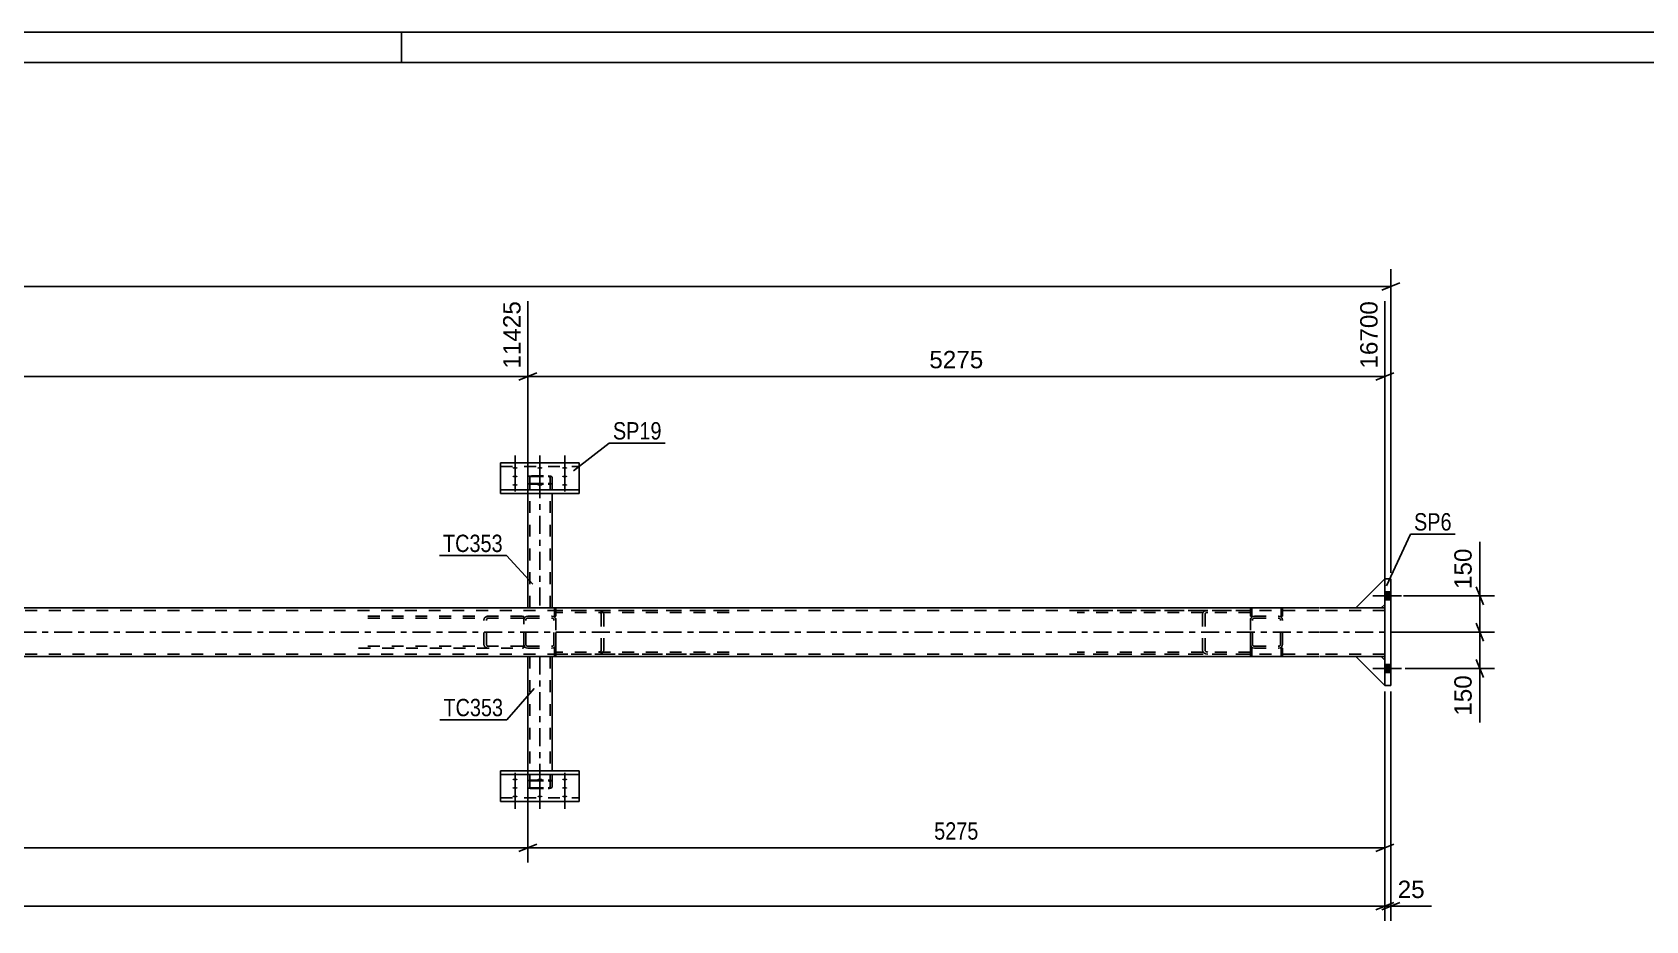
# Model space of a CAD drawing. Header units: millimetres. Extents: x 0 to 1189, y 0 to 841.
# Drawn here: x 498 to 764.5, y 694.3 to 841 of the extents above; entities that cross this region are included whole.
import ezdxf

# ---------------------------------------------------------------- set-up
doc = ezdxf.new("R2010")
doc.units = ezdxf.units.MM
doc.linetypes.add('DXK_LINE_DOT2', pattern=[3.9198, 1.9599, -1.9599])
doc.linetypes.add('DXK_LINE_DOT3', pattern=[5.9187, 2.979, -0.9799, 0.9799, -0.9799])
doc.styles.add('Arial', font='ARIAL.TTF', dxfattribs={"height": 0.2})
doc.styles.add('Arial Narrow', font='ARIALN.TTF', dxfattribs={"height": 0.2})

# ---------------------------------------------------------------- blocks, each defined once
blk = doc.blocks.new('Unknown-761548908-1132')
at = {"color": 5, "linetype": 'Continuous'}
for p, q in [((1189, 841), (0, 841)), ((559, 836), (559, 841)), ((1184, 836), (5, 836))]:
    blk.add_line(p, q, dxfattribs=at)
blk = doc.blocks.new('Part-761548908-2742 - 2707')
at = {"color": 7, "linetype": 'DXK_LINE_DOT2'}
for p, q in [((670.61, 745.54), (699.22, 745.54)), ((699.22, 745.22), (670.61, 745.22)), ((691.34, 745.15), (691.27, 744.9)), ((691.27, 738.98), (691.27, 744.9)), ((691.71, 744.9), (691.74, 745.02)), ((691.71, 738.98), (691.71, 744.9)), ((692.15, 745.54), (691.81, 745.49)), ((691.98, 745.2), (692.15, 745.22)), ((699.22, 738.34), (699.22, 745.54)), ((699.22, 738.66), (670.61, 738.66)), ((699.22, 738.34), (670.61, 738.34)), ((691.27, 738.98), (691.34, 738.74)), ((691.74, 738.86), (691.71, 738.98)), ((691.81, 738.39), (692.15, 738.34)), ((692.15, 738.66), (691.98, 738.69))]:
    blk.add_line(p, q, dxfattribs=at)
for centre, radius, start, end in [((692.02, 744.72), 0.802, 104.5547, 147.5896), ((692.08, 744.81), 0.401, 104.5547, 147.5896), ((692.02, 739.17), 0.802, 212.4104, 255.4453), ((692.08, 739.07), 0.401, 212.4104, 255.4453)]:
    blk.add_arc(centre, radius, start, end, dxfattribs=at)
blk = doc.blocks.new('Part-761548908-2731 - 2707')
at = {"color": 7, "linetype": 'DXK_LINE_DOT2'}
for p, q in [((704.5, 739.3), (704.26, 739.3)), ((704.26, 739.3), (704.26, 738.1)), ((704.26, 739.3), (704.26, 738.1)), ((704.5, 738.1), (704.26, 738.1)), ((704.5, 738.1), (704.5, 739.3)), ((704.5, 738.1), (704.5, 739.3))]:
    blk.add_line(p, q, dxfattribs=at)
blk = doc.blocks.new('Part-761548908-2728 - 2707')
at = {"color": 7, "linetype": 'DXK_LINE_DOT2'}
for p, q in [((584.5, 739.3), (584.26, 739.3)), ((584.26, 739.3), (584.26, 738.1)), ((584.26, 739.3), (584.26, 738.1)), ((584.5, 738.1), (584.26, 738.1)), ((584.5, 738.1), (584.5, 739.3)), ((584.5, 738.1), (584.5, 739.3))]:
    blk.add_line(p, q, dxfattribs=at)
blk = doc.blocks.new('Part-761548908-2729 - 2707')
at = {"color": 7, "linetype": 'DXK_LINE_DOT2'}
for p, q in [((584.5, 745.78), (584.26, 745.78)), ((584.26, 745.78), (584.26, 744.58)), ((584.26, 745.78), (584.26, 744.58)), ((584.26, 744.58), (584.5, 744.58)), ((584.5, 745.78), (584.5, 744.58)), ((584.5, 744.58), (584.5, 745.78))]:
    blk.add_line(p, q, dxfattribs=at)
blk = doc.blocks.new('Part-761548908-2850 - 2707')
at = {"color": 7, "linetype": 'DXK_LINE_DOT2'}
for p, q in [((720.8, 737.94), (716.6, 737.94)), ((716.6, 737.94), (721.4, 733.14)), ((721.4, 737.34), (720.8, 737.94)), ((721.4, 733.14), (721.4, 737.34))]:
    blk.add_line(p, q, dxfattribs=at)
blk = doc.blocks.new('Part-761548908-2730 - 2707')
at = {"color": 7, "linetype": 'DXK_LINE_DOT2'}
for p, q in [((699.46, 739.3), (699.22, 739.3)), ((699.22, 738.1), (699.22, 739.3)), ((699.22, 739.3), (699.22, 738.1)), ((699.22, 738.1), (699.46, 738.1)), ((699.46, 738.1), (699.46, 739.3)), ((699.46, 738.1), (699.46, 739.3))]:
    blk.add_line(p, q, dxfattribs=at)
blk = doc.blocks.new('Part-761548908-2732 - 2707')
at = {"color": 7, "linetype": 'DXK_LINE_DOT2'}
for p, q in [((699.46, 745.78), (699.22, 745.78)), ((699.22, 745.78), (699.22, 744.58)), ((699.22, 745.78), (699.22, 744.58)), ((699.22, 744.58), (699.46, 744.58)), ((699.46, 744.58), (699.46, 745.78)), ((699.46, 744.58), (699.46, 745.78))]:
    blk.add_line(p, q, dxfattribs=at)
blk = doc.blocks.new('Part-761548908-2797 - 2707')
at = {"color": 2, "linetype": 'Continuous'}
for p, q in [((579.87, 719.05), (579.87, 737.94)), ((583.85, 737.94), (579.88, 737.94)), ((583.87, 719.05), (583.87, 737.94))]:
    blk.add_line(p, q, dxfattribs=at)
at = {"color": 7, "linetype": 'DXK_LINE_DOT2'}
for p, q in [((579.88, 737.94), (579.87, 737.94)), ((579.87, 737.94), (579.88, 737.94)), ((580.19, 716.36), (580.19, 737.94)), ((583.45, 737.94), (583.47, 737.94)), ((583.52, 737.94), (583.55, 737.94)), ((583.55, 716.36), (583.55, 737.94)), ((583.87, 737.94), (583.85, 737.94)), ((583.87, 737.94), (583.85, 737.94)), ((579.87, 716.36), (579.87, 719.05)), ((579.91, 717.37), (579.87, 717.29)), ((580.05, 717.45), (579.91, 717.37)), ((580.26, 717.49), (580.05, 717.45)), ((580.19, 717.29), (580.21, 717.33)), ((580.21, 717.33), (580.28, 717.37)), ((580.51, 717.51), (580.26, 717.49)), ((580.28, 717.37), (580.38, 717.39)), ((580.38, 717.39), (580.51, 717.4)), ((580.51, 717.51), (583.23, 717.51)), ((580.51, 717.4), (583.23, 717.4)), ((583.47, 717.49), (583.23, 717.51)), ((583.23, 717.4), (583.35, 717.39)), ((583.35, 717.39), (583.45, 717.37)), ((583.45, 717.37), (583.52, 717.33)), ((583.68, 717.45), (583.47, 717.49)), ((583.52, 717.33), (583.55, 717.29)), ((583.82, 717.37), (583.68, 717.45)), ((583.87, 717.29), (583.82, 717.37)), ((583.87, 716.36), (583.87, 719.05)), ((579.87, 716.36), (579.91, 716.28)), ((579.91, 716.28), (580.05, 716.21)), ((580.05, 716.21), (580.26, 716.16)), ((580.21, 716.32), (580.19, 716.36)), ((580.28, 716.28), (580.21, 716.32)), ((580.26, 716.16), (580.51, 716.14)), ((580.38, 716.26), (580.28, 716.28)), ((580.51, 716.25), (580.38, 716.26)), ((580.51, 716.25), (583.23, 716.25)), ((580.51, 716.14), (583.23, 716.14)), ((583.35, 716.26), (583.23, 716.25)), ((583.23, 716.14), (583.47, 716.16)), ((583.45, 716.28), (583.35, 716.26)), ((583.52, 716.32), (583.45, 716.28)), ((583.47, 716.16), (583.68, 716.21)), ((583.55, 716.36), (583.52, 716.32)), ((583.68, 716.21), (583.82, 716.28)), ((583.82, 716.28), (583.87, 716.36))]:
    blk.add_line(p, q, dxfattribs=at)
at = {"color": 7, "linetype": 'DXK_LINE_DOT3'}
blk.add_line((581.87, 737.94), (581.87, 716.83), dxfattribs=at)
blk = doc.blocks.new('Part-761548908-2733 - 2707')
at = {"color": 7, "linetype": 'DXK_LINE_DOT2'}
for p, q in [((704.5, 745.78), (704.26, 745.78)), ((704.26, 745.78), (704.26, 744.58)), ((704.26, 745.78), (704.26, 744.58)), ((704.26, 744.58), (704.5, 744.58)), ((704.5, 745.78), (704.5, 744.58)), ((704.5, 744.58), (704.5, 745.78))]:
    blk.add_line(p, q, dxfattribs=at)
blk = doc.blocks.new('Part-761548908-2740 - 2707')
at = {"color": 7, "linetype": 'DXK_LINE_DOT2'}
for p, q in [((578.96, 744.58), (551.93, 744.58)), ((578.96, 744.26), (551.93, 744.26)), ((572.66, 744.19), (572.59, 743.94)), ((572.59, 739.94), (572.59, 743.94)), ((573.03, 743.94), (573.06, 744.06)), ((573.03, 739.94), (573.03, 743.94)), ((573.47, 744.58), (573.13, 744.53)), ((573.3, 744.24), (573.47, 744.26)), ((578.96, 744.58), (579.22, 744.55)), ((578.96, 744.26), (579.13, 744.24)), ((579.13, 744.24), (579.22, 744.19)), ((579.22, 739.34), (579.22, 744.55)), ((578.96, 739.62), (551.93, 739.62)), ((551.93, 739.3), (578.96, 739.3)), ((572.59, 739.94), (572.66, 739.7)), ((573.06, 739.82), (573.03, 739.94)), ((573.13, 739.35), (573.47, 739.3)), ((573.47, 739.62), (573.3, 739.65)), ((579.13, 739.65), (578.96, 739.62)), ((578.96, 739.3), (579.22, 739.34)), ((579.22, 739.69), (579.13, 739.65))]:
    blk.add_line(p, q, dxfattribs=at)
for centre, radius, start, end in [((573.33, 743.76), 0.802, 104.5546, 147.5894), ((573.4, 743.85), 0.401, 104.5546, 147.5894), ((573.33, 740.13), 0.802, 212.4106, 255.4454), ((573.4, 740.03), 0.401, 212.4106, 255.4454)]:
    blk.add_arc(centre, radius, start, end, dxfattribs=at)
blk = doc.blocks.new('Part-761548908-2743 - 2707')
at = {"color": 7, "linetype": 'DXK_LINE_DOT2'}
for p, q in [((584.5, 738.34), (584.5, 745.54)), ((613.11, 745.54), (584.5, 745.54)), ((613.11, 745.22), (584.5, 745.22)), ((591.9, 745.49), (591.56, 745.54)), ((591.56, 745.22), (591.73, 745.2)), ((591.97, 745.02), (592, 744.9)), ((592, 738.98), (592, 744.9)), ((592.44, 744.9), (592.37, 745.15)), ((592.44, 738.98), (592.44, 744.9)), ((613.11, 738.66), (584.5, 738.66)), ((584.5, 738.34), (613.11, 738.34)), ((591.73, 738.69), (591.56, 738.66)), ((591.56, 738.34), (591.9, 738.39)), ((592, 738.98), (591.97, 738.86)), ((592.37, 738.74), (592.44, 738.98))]:
    blk.add_line(p, q, dxfattribs=at)
for centre, radius, start, end in [((591.63, 744.81), 0.401, 32.4104, 75.4453), ((591.7, 744.72), 0.802, 32.4104, 75.4453), ((591.63, 739.07), 0.401, 284.5547, 327.5896), ((591.7, 739.17), 0.802, 284.5547, 327.5896)]:
    blk.add_arc(centre, radius, start, end, dxfattribs=at)
blk = doc.blocks.new('Part-761548908-2813 - 2707')
at = {"color": 2, "linetype": 'Continuous'}
for p, q in [((588.37, 719.05), (575.37, 719.05)), ((575.37, 719.05), (575.37, 714)), ((575.37, 718.45), (588.37, 718.45)), ((588.37, 714), (588.37, 719.05)), ((575.37, 714), (588.37, 714))]:
    blk.add_line(p, q, dxfattribs=at)
at = {"color": 7, "linetype": 'DXK_LINE_DOT2'}
blk.add_line((575.37, 714.6), (588.37, 714.6), dxfattribs=at)
blk = doc.blocks.new('Part-761548908-2825 - 2707')
at = {"color": 7, "linetype": 'DXK_LINE_DOT2'}
for p, q in [((579.27, 744.19), (579.22, 743.94)), ((579.22, 739.94), (579.22, 743.94)), ((579.54, 743.94), (579.56, 744.06)), ((579.54, 739.94), (579.54, 743.94)), ((579.86, 744.58), (579.61, 744.53)), ((579.73, 744.24), (579.86, 744.26)), ((579.86, 744.58), (583.86, 744.58)), ((579.86, 744.26), (583.86, 744.26)), ((584.1, 744.53), (583.86, 744.58)), ((583.86, 744.26), (583.98, 744.24)), ((584.15, 744.06), (584.18, 743.94)), ((584.18, 739.94), (584.18, 743.94)), ((584.5, 743.94), (584.45, 744.19)), ((584.5, 739.94), (584.5, 743.94)), ((579.22, 739.94), (579.27, 739.7)), ((579.56, 739.82), (579.54, 739.94)), ((579.61, 739.35), (579.86, 739.3)), ((579.86, 739.62), (579.73, 739.65)), ((579.86, 739.62), (583.86, 739.62)), ((579.86, 739.3), (583.86, 739.3)), ((583.98, 739.65), (583.86, 739.62)), ((583.86, 739.3), (584.1, 739.35)), ((584.18, 739.94), (584.15, 739.82)), ((584.45, 739.7), (584.5, 739.94))]:
    blk.add_line(p, q, dxfattribs=at)
for centre, radius, start, end in [((579.86, 743.94), 0.64, 112.5, 157.5), ((579.86, 743.94), 0.32, 112.5, 157.5), ((583.86, 743.94), 0.32, 22.5, 67.5), ((583.86, 743.94), 0.64, 22.5, 67.5), ((579.86, 739.94), 0.64, 202.5, 247.5), ((579.86, 739.94), 0.32, 202.5, 247.5), ((583.86, 739.94), 0.32, 292.5, 337.5), ((583.86, 739.94), 0.64, 292.5, 337.5)]:
    blk.add_arc(centre, radius, start, end, dxfattribs=at)
blk = doc.blocks.new('Bolt-761548908-2755 - 2707')
at = {"linetype": 'Continuous'}
for points in [[(577.77, 717.78), (577.86, 717.77), (577.95, 717.76), (578.02, 717.75), (578.09, 717.73), (578.15, 717.7), (578.18, 717.67), (578.2, 717.64), (578.2, 717.61), (578.18, 717.58), (578.15, 717.55), (578.09, 717.53), (578.02, 717.5), (577.95, 717.49), (577.86, 717.48), (577.77, 717.48), (577.67, 717.48), (577.59, 717.49), (577.51, 717.5), (577.44, 717.53), (577.39, 717.55), (577.35, 717.58), (577.33, 717.61), (577.33, 717.64), (577.35, 717.67), (577.39, 717.7), (577.44, 717.73), (577.51, 717.75), (577.59, 717.76), (577.67, 717.77)], [(581.87, 717.78), (581.96, 717.77), (582.05, 717.76), (582.12, 717.75), (582.19, 717.73), (582.25, 717.7), (582.28, 717.67), (582.3, 717.64), (582.3, 717.61), (582.28, 717.58), (582.25, 717.55), (582.19, 717.53), (582.12, 717.5), (582.05, 717.49), (581.96, 717.48), (581.87, 717.48), (581.77, 717.48), (581.69, 717.49), (581.61, 717.5), (581.54, 717.53), (581.49, 717.55), (581.45, 717.58), (581.43, 717.61), (581.43, 717.64), (581.45, 717.67), (581.49, 717.7), (581.54, 717.73), (581.61, 717.75), (581.69, 717.76), (581.77, 717.77)], [(585.97, 717.78), (586.06, 717.77), (586.15, 717.76), (586.22, 717.75), (586.29, 717.73), (586.35, 717.7), (586.38, 717.67), (586.4, 717.64), (586.4, 717.61), (586.38, 717.58), (586.35, 717.55), (586.29, 717.53), (586.22, 717.5), (586.15, 717.49), (586.06, 717.48), (585.97, 717.48), (585.87, 717.48), (585.79, 717.49), (585.71, 717.5), (585.64, 717.53), (585.59, 717.55), (585.55, 717.58), (585.53, 717.61), (585.53, 717.64), (585.55, 717.67), (585.59, 717.7), (585.64, 717.73), (585.71, 717.75), (585.79, 717.76), (585.87, 717.77)], [(577.77, 716.37), (577.86, 716.37), (577.95, 716.36), (578.02, 716.35), (578.09, 716.33), (578.15, 716.3), (578.18, 716.27), (578.2, 716.24), (578.2, 716.21), (578.18, 716.18), (578.15, 716.15), (578.09, 716.12), (578.02, 716.1), (577.95, 716.09), (577.86, 716.08), (577.77, 716.07), (577.67, 716.08), (577.59, 716.09), (577.51, 716.1), (577.44, 716.12), (577.39, 716.15), (577.35, 716.18), (577.33, 716.21), (577.33, 716.24), (577.35, 716.27), (577.39, 716.3), (577.44, 716.33), (577.51, 716.35), (577.59, 716.36), (577.67, 716.37)], [(577.77, 714.97), (577.86, 714.97), (577.95, 714.96), (578.02, 714.94), (578.09, 714.92), (578.15, 714.9), (578.18, 714.87), (578.2, 714.84), (578.2, 714.81), (578.18, 714.78), (578.15, 714.75), (578.09, 714.72), (578.02, 714.7), (577.95, 714.68), (577.86, 714.67), (577.77, 714.67), (577.67, 714.67), (577.59, 714.68), (577.51, 714.7), (577.44, 714.72), (577.39, 714.75), (577.35, 714.78), (577.33, 714.81), (577.33, 714.84), (577.35, 714.87), (577.39, 714.9), (577.44, 714.92), (577.51, 714.94), (577.59, 714.96), (577.67, 714.97)], [(581.87, 714.97), (581.96, 714.97), (582.05, 714.96), (582.12, 714.94), (582.19, 714.92), (582.25, 714.9), (582.28, 714.87), (582.3, 714.84), (582.3, 714.81), (582.28, 714.78), (582.25, 714.75), (582.19, 714.72), (582.12, 714.7), (582.05, 714.68), (581.96, 714.67), (581.87, 714.67), (581.77, 714.67), (581.69, 714.68), (581.61, 714.7), (581.54, 714.72), (581.49, 714.75), (581.45, 714.78), (581.43, 714.81), (581.43, 714.84), (581.45, 714.87), (581.49, 714.9), (581.54, 714.92), (581.61, 714.94), (581.69, 714.96), (581.77, 714.97)], [(585.97, 716.37), (586.06, 716.37), (586.15, 716.36), (586.22, 716.35), (586.29, 716.33), (586.35, 716.3), (586.38, 716.27), (586.4, 716.24), (586.4, 716.21), (586.38, 716.18), (586.35, 716.15), (586.29, 716.12), (586.22, 716.1), (586.15, 716.09), (586.06, 716.08), (585.97, 716.07), (585.87, 716.08), (585.79, 716.09), (585.71, 716.1), (585.64, 716.12), (585.59, 716.15), (585.55, 716.18), (585.53, 716.21), (585.53, 716.24), (585.55, 716.27), (585.59, 716.3), (585.64, 716.33), (585.71, 716.35), (585.79, 716.36), (585.87, 716.37)], [(585.97, 714.97), (586.06, 714.97), (586.15, 714.96), (586.22, 714.94), (586.29, 714.92), (586.35, 714.9), (586.38, 714.87), (586.4, 714.84), (586.4, 714.81), (586.38, 714.78), (586.35, 714.75), (586.29, 714.72), (586.22, 714.7), (586.15, 714.68), (586.06, 714.67), (585.97, 714.67), (585.87, 714.67), (585.79, 714.68), (585.71, 714.7), (585.64, 714.72), (585.59, 714.75), (585.55, 714.78), (585.53, 714.81), (585.53, 714.84), (585.55, 714.87), (585.59, 714.9), (585.64, 714.92), (585.71, 714.94), (585.79, 714.96), (585.87, 714.97)]]:
    blk.add_hatch(color=1, dxfattribs=at).paths.add_polyline_path(points)
at = {"color": 1, "linetype": 'Continuous'}
for p, q in [((577.77, 718.72), (577.77, 715.6)), ((577.77, 717.31), (577.77, 714.19)), ((581.87, 718.72), (581.87, 715.6)), ((585.97, 718.72), (585.97, 715.6)), ((585.97, 717.31), (585.97, 714.19)), ((577.77, 715.91), (577.77, 712.79)), ((581.87, 715.91), (581.87, 712.79)), ((585.97, 715.91), (585.97, 712.79))]:
    blk.add_line(p, q, dxfattribs=at)
blk = doc.blocks.new('Bolt-761548908-2759 - 2707')
at = {"linetype": 'Continuous'}
for points in [[(721.4, 748.6), (721.4, 747.28), (722.4, 747.28), (722.4, 748.6)], [(721.4, 748.6), (721.4, 747.28), (722.4, 747.28), (722.4, 748.6)], [(721.4, 736.6), (721.4, 735.28), (722.4, 735.28), (722.4, 736.6)], [(721.4, 736.6), (721.4, 735.28), (722.4, 735.28), (722.4, 736.6)]]:
    blk.add_hatch(color=1, dxfattribs=at).paths.add_polyline_path(points)
at = {"color": 1, "linetype": 'Continuous'}
for p, q in [((724.16, 747.94), (719.4, 747.94)), ((724.16, 747.94), (719.4, 747.94)), ((722.4, 748.6), (721.4, 748.6)), ((722.4, 748.6), (721.4, 748.6)), ((722.4, 747.28), (721.4, 747.28)), ((722.4, 747.28), (721.4, 747.28)), ((724.16, 735.94), (719.4, 735.94)), ((724.16, 735.94), (719.4, 735.94)), ((722.4, 736.6), (721.4, 736.6)), ((722.4, 736.6), (721.4, 736.6)), ((722.4, 735.28), (721.4, 735.28)), ((722.4, 735.28), (721.4, 735.28))]:
    blk.add_line(p, q, dxfattribs=at)
blk = doc.blocks.new('Part-761548908-2781 - 2707')
at = {"color": 7, "linetype": 'DXK_LINE_DOT2'}
for p, q in [((710.5, 745.54), (122.86, 745.54)), ((583.85, 745.94), (579.88, 745.94)), ((721.4, 745.54), (710.6, 745.54)), ((720.8, 745.94), (716.6, 745.94)), ((721.4, 745.94), (721.4, 745.14)), ((721.4, 745.94), (721.4, 745.71)), ((710.5, 738.34), (122.86, 738.34)), ((721.4, 738.34), (710.6, 738.34)), ((721.4, 737.94), (721.4, 738.74)), ((583.85, 737.94), (579.88, 737.94)), ((720.8, 737.94), (716.6, 737.94))]:
    blk.add_line(p, q, dxfattribs=at)
at = {"color": 2, "linetype": 'Continuous'}
for p, q in [((579.88, 745.94), (343.85, 745.94)), ((710.5, 745.94), (583.85, 745.94)), ((716.6, 745.94), (710.6, 745.94)), ((721.4, 745.94), (720.8, 745.94)), ((721.4, 745.14), (721.4, 738.74)), ((579.88, 737.94), (343.85, 737.94)), ((710.5, 737.94), (583.85, 737.94)), ((716.6, 737.94), (710.6, 737.94)), ((721.4, 737.94), (720.8, 737.94))]:
    blk.add_line(p, q, dxfattribs=at)
at = {"color": 7, "linetype": 'DXK_LINE_DOT3'}
for p, q in [((122.86, 741.94), (710.5, 741.94)), ((710.6, 741.94), (721.4, 741.94))]:
    blk.add_line(p, q, dxfattribs=at)
blk = doc.blocks.new('Bolt-761548908-2789 - 2707')
at = {"linetype": 'Continuous'}
for points in [[(577.77, 768.91), (577.67, 768.92), (577.59, 768.93), (577.51, 768.94), (577.44, 768.96), (577.39, 768.99), (577.35, 769.02), (577.33, 769.05), (577.33, 769.08), (577.35, 769.11), (577.39, 769.14), (577.44, 769.16), (577.51, 769.18), (577.59, 769.2), (577.67, 769.21), (577.77, 769.21), (577.86, 769.21), (577.95, 769.2), (578.02, 769.18), (578.09, 769.16), (578.15, 769.14), (578.18, 769.11), (578.2, 769.08), (578.2, 769.05), (578.18, 769.02), (578.15, 768.99), (578.09, 768.96), (578.02, 768.94), (577.95, 768.93), (577.86, 768.92)], [(577.77, 767.51), (577.67, 767.51), (577.59, 767.52), (577.51, 767.54), (577.44, 767.56), (577.39, 767.59), (577.35, 767.61), (577.33, 767.65), (577.33, 767.68), (577.35, 767.71), (577.39, 767.74), (577.44, 767.76), (577.51, 767.78), (577.59, 767.8), (577.67, 767.81), (577.77, 767.81), (577.86, 767.81), (577.95, 767.8), (578.02, 767.78), (578.09, 767.76), (578.15, 767.74), (578.18, 767.71), (578.2, 767.68), (578.2, 767.65), (578.18, 767.61), (578.15, 767.59), (578.09, 767.56), (578.02, 767.54), (577.95, 767.52), (577.86, 767.51)], [(581.87, 768.91), (581.77, 768.92), (581.69, 768.93), (581.61, 768.94), (581.54, 768.96), (581.49, 768.99), (581.45, 769.02), (581.43, 769.05), (581.43, 769.08), (581.45, 769.11), (581.49, 769.14), (581.54, 769.16), (581.61, 769.18), (581.69, 769.2), (581.77, 769.21), (581.87, 769.21), (581.96, 769.21), (582.05, 769.2), (582.12, 769.18), (582.19, 769.16), (582.25, 769.14), (582.28, 769.11), (582.3, 769.08), (582.3, 769.05), (582.28, 769.02), (582.25, 768.99), (582.19, 768.96), (582.12, 768.94), (582.05, 768.93), (581.96, 768.92)], [(585.97, 768.91), (585.87, 768.92), (585.79, 768.93), (585.71, 768.94), (585.64, 768.96), (585.59, 768.99), (585.55, 769.02), (585.53, 769.05), (585.53, 769.08), (585.55, 769.11), (585.59, 769.14), (585.64, 769.16), (585.71, 769.18), (585.79, 769.2), (585.87, 769.21), (585.97, 769.21), (586.06, 769.21), (586.15, 769.2), (586.22, 769.18), (586.29, 769.16), (586.35, 769.14), (586.38, 769.11), (586.4, 769.08), (586.4, 769.05), (586.38, 769.02), (586.35, 768.99), (586.29, 768.96), (586.22, 768.94), (586.15, 768.93), (586.06, 768.92)], [(585.97, 767.51), (585.87, 767.51), (585.79, 767.52), (585.71, 767.54), (585.64, 767.56), (585.59, 767.59), (585.55, 767.61), (585.53, 767.65), (585.53, 767.68), (585.55, 767.71), (585.59, 767.74), (585.64, 767.76), (585.71, 767.78), (585.79, 767.8), (585.87, 767.81), (585.97, 767.81), (586.06, 767.81), (586.15, 767.8), (586.22, 767.78), (586.29, 767.76), (586.35, 767.74), (586.38, 767.71), (586.4, 767.68), (586.4, 767.65), (586.38, 767.61), (586.35, 767.59), (586.29, 767.56), (586.22, 767.54), (586.15, 767.52), (586.06, 767.51)], [(577.77, 766.11), (577.67, 766.11), (577.59, 766.12), (577.51, 766.14), (577.44, 766.16), (577.39, 766.18), (577.35, 766.21), (577.33, 766.24), (577.33, 766.27), (577.35, 766.31), (577.39, 766.33), (577.44, 766.36), (577.51, 766.38), (577.59, 766.4), (577.67, 766.41), (577.77, 766.41), (577.86, 766.41), (577.95, 766.4), (578.02, 766.38), (578.09, 766.36), (578.15, 766.33), (578.18, 766.31), (578.2, 766.27), (578.2, 766.24), (578.18, 766.21), (578.15, 766.18), (578.09, 766.16), (578.02, 766.14), (577.95, 766.12), (577.86, 766.11)], [(581.87, 766.11), (581.77, 766.11), (581.69, 766.12), (581.61, 766.14), (581.54, 766.16), (581.49, 766.18), (581.45, 766.21), (581.43, 766.24), (581.43, 766.27), (581.45, 766.31), (581.49, 766.33), (581.54, 766.36), (581.61, 766.38), (581.69, 766.4), (581.77, 766.41), (581.87, 766.41), (581.96, 766.41), (582.05, 766.4), (582.12, 766.38), (582.19, 766.36), (582.25, 766.33), (582.28, 766.31), (582.3, 766.27), (582.3, 766.24), (582.28, 766.21), (582.25, 766.18), (582.19, 766.16), (582.12, 766.14), (582.05, 766.12), (581.96, 766.11)], [(585.97, 766.11), (585.87, 766.11), (585.79, 766.12), (585.71, 766.14), (585.64, 766.16), (585.59, 766.18), (585.55, 766.21), (585.53, 766.24), (585.53, 766.27), (585.55, 766.31), (585.59, 766.33), (585.64, 766.36), (585.71, 766.38), (585.79, 766.4), (585.87, 766.41), (585.97, 766.41), (586.06, 766.41), (586.15, 766.4), (586.22, 766.38), (586.29, 766.36), (586.35, 766.33), (586.38, 766.31), (586.4, 766.27), (586.4, 766.24), (586.38, 766.21), (586.35, 766.18), (586.29, 766.16), (586.22, 766.14), (586.15, 766.12), (586.06, 766.11)]]:
    blk.add_hatch(color=1, dxfattribs=at).paths.add_polyline_path(points)
at = {"color": 1, "linetype": 'Continuous'}
for p, q in [((577.77, 767.97), (577.77, 771.09)), ((581.87, 767.97), (581.87, 771.09)), ((585.97, 767.97), (585.97, 771.09)), ((577.77, 766.57), (577.77, 769.69)), ((577.77, 765.17), (577.77, 768.29)), ((581.87, 765.17), (581.87, 768.29)), ((585.97, 766.57), (585.97, 769.69)), ((585.97, 765.17), (585.97, 768.29))]:
    blk.add_line(p, q, dxfattribs=at)
blk = doc.blocks.new('Part-761548908-2846 - 2707')
at = {"color": 2, "linetype": 'Continuous'}
for p, q in [((716.6, 745.94), (721.4, 750.74)), ((721.4, 746.54), (720.8, 745.94)), ((720.8, 745.94), (716.6, 745.94))]:
    blk.add_line(p, q, dxfattribs=at)
at = {"color": 7, "linetype": 'DXK_LINE_DOT2'}
blk.add_line((721.4, 746.54), (721.4, 750.74), dxfattribs=at)
blk = doc.blocks.new('Part-761548908-2802 - 2707')
at = {"color": 7, "linetype": 'DXK_LINE_DOT2'}
for p, q in [((579.91, 767.61), (579.87, 767.52)), ((579.87, 767.52), (579.87, 764.84)), ((580.05, 767.68), (579.91, 767.61)), ((580.26, 767.73), (580.05, 767.68)), ((580.19, 767.52), (580.21, 767.57)), ((580.19, 767.52), (580.19, 745.94)), ((580.21, 767.57), (580.28, 767.6)), ((580.51, 767.74), (580.26, 767.73)), ((580.28, 767.6), (580.38, 767.63)), ((580.38, 767.63), (580.51, 767.63)), ((580.51, 767.74), (583.23, 767.74)), ((580.51, 767.63), (583.23, 767.63)), ((583.47, 767.73), (583.23, 767.74)), ((583.23, 767.63), (583.35, 767.63)), ((583.35, 767.63), (583.45, 767.6)), ((583.45, 767.6), (583.52, 767.57)), ((583.68, 767.68), (583.47, 767.73)), ((583.52, 767.57), (583.55, 767.52)), ((583.55, 767.52), (583.55, 745.94)), ((583.82, 767.61), (583.68, 767.68)), ((583.87, 767.52), (583.82, 767.61)), ((583.87, 767.52), (583.87, 764.84)), ((579.87, 766.59), (579.91, 766.51)), ((579.91, 766.51), (580.05, 766.44)), ((580.05, 766.44), (580.26, 766.39)), ((580.21, 766.55), (580.19, 766.59)), ((580.28, 766.52), (580.21, 766.55)), ((580.26, 766.39), (580.51, 766.38)), ((580.38, 766.49), (580.28, 766.52)), ((580.51, 766.48), (580.38, 766.49)), ((580.51, 766.48), (583.23, 766.48)), ((580.51, 766.38), (583.23, 766.38)), ((583.35, 766.49), (583.23, 766.48)), ((583.23, 766.38), (583.47, 766.39)), ((583.45, 766.52), (583.35, 766.49)), ((583.52, 766.55), (583.45, 766.52)), ((583.47, 766.39), (583.68, 766.44)), ((583.55, 766.59), (583.52, 766.55)), ((583.68, 766.44), (583.82, 766.51)), ((583.82, 766.51), (583.87, 766.59)), ((579.87, 745.94), (579.88, 745.94)), ((579.88, 745.94), (579.87, 745.94)), ((583.68, 745.94), (583.47, 745.94)), ((583.52, 745.94), (583.55, 745.94)), ((583.85, 745.94), (583.87, 745.94)), ((583.87, 745.94), (583.85, 745.94))]:
    blk.add_line(p, q, dxfattribs=at)
at = {"color": 2, "linetype": 'Continuous'}
for p, q in [((579.87, 764.84), (579.87, 745.94)), ((583.87, 764.84), (583.87, 745.94)), ((583.47, 745.94), (579.88, 745.94)), ((583.82, 745.94), (583.47, 745.94)), ((583.85, 745.94), (583.82, 745.94))]:
    blk.add_line(p, q, dxfattribs=at)
at = {"color": 7, "linetype": 'DXK_LINE_DOT3'}
blk.add_line((581.87, 767.06), (581.87, 745.94), dxfattribs=at)
blk = doc.blocks.new('Part-761548908-2827 - 2707')
at = {"color": 7, "linetype": 'DXK_LINE_DOT2'}
for p, q in [((699.27, 744.19), (699.22, 743.94)), ((699.22, 739.94), (699.22, 743.94)), ((699.54, 743.94), (699.56, 744.06)), ((699.54, 739.94), (699.54, 743.94)), ((699.86, 744.58), (699.61, 744.53)), ((699.73, 744.24), (699.86, 744.26)), ((699.86, 744.58), (703.86, 744.58)), ((699.86, 744.26), (703.86, 744.26)), ((704.1, 744.53), (703.86, 744.58)), ((703.86, 744.26), (703.98, 744.24)), ((704.15, 744.06), (704.18, 743.94)), ((704.18, 739.94), (704.18, 743.94)), ((704.5, 743.94), (704.45, 744.19)), ((704.5, 739.94), (704.5, 743.94)), ((699.22, 739.94), (699.27, 739.7)), ((699.56, 739.82), (699.54, 739.94)), ((699.61, 739.35), (699.86, 739.3)), ((699.86, 739.62), (699.73, 739.65)), ((699.86, 739.62), (703.86, 739.62)), ((699.86, 739.3), (703.86, 739.3)), ((703.98, 739.65), (703.86, 739.62)), ((703.86, 739.3), (704.1, 739.35)), ((704.18, 739.94), (704.15, 739.82)), ((704.45, 739.7), (704.5, 739.94))]:
    blk.add_line(p, q, dxfattribs=at)
at = {"color": 7, "linetype": 'DXK_LINE_DOT3'}
blk.add_line((701.86, 741.94), (701.86, 741.94), dxfattribs=at)
at = {"color": 7, "linetype": 'DXK_LINE_DOT2'}
for centre, radius, start, end in [((699.86, 743.94), 0.64, 112.5, 157.5), ((699.86, 743.94), 0.32, 112.5, 157.5), ((703.86, 743.94), 0.32, 22.5, 67.5), ((703.86, 743.94), 0.64, 22.5, 67.5), ((699.86, 739.94), 0.64, 202.5, 247.5), ((699.86, 739.94), 0.32, 202.5, 247.5), ((703.86, 739.94), 0.32, 292.5, 337.5), ((703.86, 739.94), 0.64, 292.5, 337.5)]:
    blk.add_arc(centre, radius, start, end, dxfattribs=at)
blk = doc.blocks.new('Part-761548908-2833 - 2707')
at = {"color": 2, "linetype": 'Continuous'}
for p, q in [((722.4, 750.74), (721.4, 750.74)), ((721.4, 750.74), (721.4, 733.14)), ((722.4, 733.14), (722.4, 750.74)), ((722.4, 733.14), (721.4, 733.14))]:
    blk.add_line(p, q, dxfattribs=at)
blk = doc.blocks.new('Part-761548908-2845 - 2707')
at = {"color": 7, "linetype": 'DXK_LINE_DOT2'}
for p, q in [((716.6, 745.94), (721.4, 750.74)), ((721.4, 750.74), (721.4, 746.54)), ((721.4, 746.54), (720.8, 745.94)), ((720.8, 745.94), (716.6, 745.94))]:
    blk.add_line(p, q, dxfattribs=at)
blk = doc.blocks.new('Part-761548908-2847 - 2707')
at = {"color": 7, "linetype": 'DXK_LINE_DOT2'}
for p, q in [((716.6, 745.94), (721.4, 750.74)), ((721.4, 750.74), (721.4, 746.54)), ((721.4, 746.54), (720.8, 745.94)), ((720.8, 745.94), (716.6, 745.94))]:
    blk.add_line(p, q, dxfattribs=at)
blk = doc.blocks.new('Part-761548908-2848 - 2707')
at = {"color": 7, "linetype": 'DXK_LINE_DOT2'}
for p, q in [((720.8, 737.94), (716.6, 737.94)), ((716.6, 737.94), (721.4, 733.14)), ((721.4, 737.34), (720.8, 737.94)), ((721.4, 733.14), (721.4, 737.34))]:
    blk.add_line(p, q, dxfattribs=at)
blk = doc.blocks.new('Part-761548908-2849 - 2707')
at = {"color": 2, "linetype": 'Continuous'}
for p, q in [((720.8, 737.94), (716.6, 737.94)), ((716.6, 737.94), (721.4, 733.14)), ((721.4, 737.34), (720.8, 737.94))]:
    blk.add_line(p, q, dxfattribs=at)
at = {"color": 7, "linetype": 'DXK_LINE_DOT2'}
blk.add_line((721.4, 737.34), (721.4, 733.14), dxfattribs=at)
blk = doc.blocks.new('Part-761548908-2869 - 2707')
at = {"color": 2, "linetype": 'Continuous'}
for p, q in [((575.37, 769.88), (588.37, 769.88)), ((575.37, 769.88), (575.37, 764.84)), ((588.37, 769.88), (588.37, 764.84)), ((575.37, 765.44), (588.37, 765.44)), ((575.37, 764.84), (588.37, 764.84))]:
    blk.add_line(p, q, dxfattribs=at)
at = {"color": 7, "linetype": 'DXK_LINE_DOT2'}
blk.add_line((575.37, 769.28), (588.37, 769.28), dxfattribs=at)
blk = doc.blocks.new('StraightDimension-761548908-2963 - 2707')
at = {"color": 7, "linetype": 'Continuous'}
for p, q in [((736.49, 749.44), (737.69, 746.44)), ((724.47, 747.94), (739.49, 747.94)), ((737.09, 741.94), (737.09, 747.94)), ((737.69, 740.44), (736.49, 743.44)), ((722.4, 741.94), (739.49, 741.94))]:
    blk.add_line(p, q, dxfattribs=at)
at = {"color": 0}
blk.add_wipeout([(736.34, 756.34), (732.14, 756.34), (732.14, 748.47), (736.34, 748.47)], dxfattribs=at)
at = {"color": 7, "linetype": 'Continuous'}
blk.add_line((737.09, 747.94), (737.09, 756.86), dxfattribs=at)
blk.add_line((737.09, 747.94), (737.09, 756.86), dxfattribs=at)
at = {"color": 3, "style": 'Arial'}
blk.add_text('150', height=2.865, rotation=90.0002, dxfattribs=at).set_placement((735.74, 749.07))
blk = doc.blocks.new('StraightDimension-761548908-2974 - 2707')
at = {"color": 7, "linetype": 'Continuous'}
for p, q in [((736.49, 743.44), (737.69, 740.44)), ((722.4, 741.94), (739.49, 741.94)), ((737.09, 735.94), (737.09, 741.94)), ((724.75, 735.94), (739.49, 735.94)), ((737.69, 734.44), (736.49, 737.44))]:
    blk.add_line(p, q, dxfattribs=at)
at = {"color": 0}
blk.add_wipeout([(736.34, 735.42), (732.14, 735.42), (732.14, 727.55), (736.34, 727.55)], dxfattribs=at)
at = {"color": 7, "linetype": 'Continuous'}
blk.add_line((737.09, 735.94), (737.09, 727.02), dxfattribs=at)
blk.add_line((737.09, 735.94), (737.09, 727.02), dxfattribs=at)
at = {"color": 3, "style": 'Arial'}
blk.add_text('150', height=2.865, rotation=90.0002, dxfattribs=at).set_placement((735.74, 728.15))
blk = doc.blocks.new('StraightDimension-761548908-2986 - 2707')
at = {"color": 7, "linetype": 'Continuous'}
for p, q in [((721.4, 732.14), (721.4, 703.94)), ((579.87, 726.73), (579.87, 703.94)), ((581.37, 706.94), (578.37, 705.74)), ((579.87, 706.34), (721.4, 706.34)), ((719.9, 705.74), (722.9, 706.94))]:
    blk.add_line(p, q, dxfattribs=at)
at = {"color": 0}
blk.add_wipeout([(654.89, 707.09), (654.89, 711.29), (646.38, 711.29), (646.38, 707.09)], dxfattribs=at)
at = {"color": 3, "style": 'Arial Narrow'}
blk.add_text('5275', height=2.863, dxfattribs=at).set_placement((646.98, 707.69))
blk = doc.blocks.new('StraightDimension-761548908-3001 - 2707')
at = {"color": 7, "linetype": 'Continuous'}
for p, q in [((339.87, 726.73), (339.87, 703.94)), ((579.87, 726.73), (579.87, 703.94)), ((341.37, 706.94), (338.37, 705.74)), ((339.87, 706.34), (579.87, 706.34)), ((578.37, 705.74), (581.37, 706.94))]:
    blk.add_line(p, q, dxfattribs=at)
at = {"color": 0}
blk.add_wipeout([(464.12, 707.09), (464.12, 711.29), (455.61, 711.29), (455.61, 707.09)], dxfattribs=at)
at = {"color": 3, "style": 'Arial Narrow'}
blk.add_text('6000', height=2.863, dxfattribs=at).set_placement((456.21, 707.69))
blk = doc.blocks.new('StraightDimension-761548908-14945 - 2707')
at = {"color": 7, "linetype": 'Continuous'}
for p, q in [((579.87, 756.47), (579.87, 796.59)), ((721.4, 746.94), (721.4, 796.59)), ((581.37, 784.77), (578.37, 783.57)), ((579.87, 784.17), (721.4, 784.17)), ((719.9, 783.57), (722.9, 784.77))]:
    blk.add_line(p, q, dxfattribs=at)
at = {"color": 0, "linetype": 'Continuous'}
blk.add_wipeout([(720.8, 797.19), (716.6, 797.19), (716.6, 784.87), (720.8, 784.87)], dxfattribs=at)
at = {"color": 0}
blk.add_wipeout([(655.68, 784.92), (655.68, 789.12), (645.58, 789.12), (645.58, 784.92)], dxfattribs=at)
at = {"color": 3, "linetype": 'Continuous', "style": 'Arial'}
blk.add_text('16700', height=2.865, rotation=90.0002, dxfattribs=at).set_placement((720.2, 785.47))
at = {"color": 3, "style": 'Arial'}
blk.add_text('5275', height=2.865, dxfattribs=at).set_placement((646.18, 785.52))
blk = doc.blocks.new('StraightDimension-761548908-14946 - 2707')
at = {"color": 7, "linetype": 'Continuous'}
for p, q in [((339.87, 756.47), (339.87, 794.37)), ((579.87, 756.47), (579.87, 796.59)), ((341.37, 784.77), (338.37, 783.57)), ((339.87, 784.17), (579.87, 784.17)), ((578.37, 783.57), (581.37, 784.77))]:
    blk.add_line(p, q, dxfattribs=at)
at = {"color": 0, "linetype": 'Continuous'}
blk.add_wipeout([(579.27, 797.19), (575.07, 797.19), (575.07, 784.87), (579.27, 784.87)], dxfattribs=at)
at = {"color": 0}
blk.add_wipeout([(464.91, 784.92), (464.91, 789.12), (454.82, 789.12), (454.82, 784.92)], dxfattribs=at)
at = {"color": 3, "linetype": 'Continuous', "style": 'Arial'}
blk.add_text('11425', height=2.865, rotation=90.0002, dxfattribs=at).set_placement((578.67, 785.47))
at = {"color": 3, "style": 'Arial'}
blk.add_text('6000', height=2.865, dxfattribs=at).set_placement((455.42, 785.52))
blk = doc.blocks.new('StraightDimension-761548908-16654 - 2707')
at = {"color": 7, "linetype": 'Continuous'}
for p, q in [((720.9, 798.41), (723.9, 799.61)), ((722.4, 751.74), (722.4, 801.86)), ((121.86, 799.01), (722.4, 799.01))]:
    blk.add_line(p, q, dxfattribs=at)
blk = doc.blocks.new('StraightDimension-761548908-16759 - 2707')
at = {"color": 7, "linetype": 'Continuous'}
for p, q in [((721.4, 732.14), (721.4, 694.3)), ((722.4, 732.14), (722.4, 694.3)), ((719.9, 696.1), (722.9, 697.3)), ((723.9, 697.3), (720.9, 696.1)), ((721.4, 696.7), (722.4, 696.7))]:
    blk.add_line(p, q, dxfattribs=at)
at = {"color": 0}
blk.add_wipeout([(728.57, 697.45), (728.57, 701.65), (722.92, 701.65), (722.92, 697.45)], dxfattribs=at)
at = {"color": 7, "linetype": 'Continuous'}
blk.add_line((722.4, 696.7), (729.09, 696.7), dxfattribs=at)
blk.add_line((722.4, 696.7), (729.09, 696.7), dxfattribs=at)
at = {"color": 3, "style": 'Arial'}
blk.add_text('25', height=2.865, dxfattribs=at).set_placement((723.52, 698.05))
blk = doc.blocks.new('StraightDimension-761548908-16760 - 2707')
at = {"color": 7, "linetype": 'Continuous'}
for p, q in [((721.4, 732.14), (721.4, 694.3)), ((122.86, 696.7), (721.4, 696.7)), ((719.9, 696.1), (722.9, 697.3))]:
    blk.add_line(p, q, dxfattribs=at)
blk = doc.blocks.new('Mark-761548908-2793 - 2707')
at = {"color": 0}
blk.add_wipeout([(575.8, 728.07), (575.8, 731.07), (565.94, 731.07), (565.94, 728.07)], dxfattribs=at)
blk.add_wipeout([(575.8, 728.07), (575.8, 731.07), (565.94, 731.07), (565.94, 728.07)], dxfattribs=at)
at = {"color": 30, "linetype": 'Continuous'}
for p in [(580.9, 732.65), (565.34, 727.47)]:
    blk.add_line(p, (576.4, 727.47), dxfattribs=at)
at = {"color": 3, "style": 'Arial Narrow'}
blk.add_text('TC353', height=2.863, dxfattribs=at).set_placement((565.94, 728.07))
blk = doc.blocks.new('Mark-761548908-2865 - 2707')
at = {"color": 0}
blk.add_wipeout([(601.97, 773.76), (601.97, 776.76), (593.93, 776.76), (593.93, 773.76)], dxfattribs=at)
blk.add_wipeout([(601.97, 773.76), (601.97, 776.76), (593.93, 776.76), (593.93, 773.76)], dxfattribs=at)
at = {"color": 30, "linetype": 'Continuous'}
for p, q in [((587.41, 768.58), (593.33, 773.16)), ((593.33, 773.16), (602.57, 773.16))]:
    blk.add_line(p, q, dxfattribs=at)
at = {"color": 3, "style": 'Arial Narrow'}
blk.add_text('SP19', height=2.863, dxfattribs=at).set_placement((593.93, 773.76))
blk = doc.blocks.new('Mark-761548908-2829 - 2707')
at = {"color": 0}
blk.add_wipeout([(732.43, 758.73), (732.43, 761.73), (726.22, 761.73), (726.22, 758.73)], dxfattribs=at)
blk.add_wipeout([(732.43, 758.73), (732.43, 761.73), (726.22, 761.73), (726.22, 758.73)], dxfattribs=at)
at = {"color": 30, "linetype": 'Continuous'}
for p, q in [((721.67, 749.61), (725.62, 758.13)), ((725.62, 758.13), (733.03, 758.13))]:
    blk.add_line(p, q, dxfattribs=at)
at = {"color": 3, "style": 'Arial Narrow'}
blk.add_text('SP6', height=2.863, dxfattribs=at).set_placement((726.22, 758.73))
blk = doc.blocks.new('Mark-761548908-2798 - 2707')
at = {"color": 0}
blk.add_wipeout([(575.73, 755.18), (575.73, 758.18), (565.87, 758.18), (565.87, 755.18)], dxfattribs=at)
blk.add_wipeout([(575.73, 755.18), (575.73, 758.18), (565.87, 758.18), (565.87, 755.18)], dxfattribs=at)
at = {"color": 30, "linetype": 'Continuous'}
for p in [(565.27, 754.58), (580.68, 749.86)]:
    blk.add_line(p, (576.33, 754.58), dxfattribs=at)
at = {"color": 3, "style": 'Arial Narrow'}
blk.add_text('TC353', height=2.863, dxfattribs=at).set_placement((565.87, 755.18))

msp = doc.modelspace()

# ---------------------------------------------------------------- block references
for name in ['Unknown-761548908-1132', 'Bolt-761548908-2789 - 2707', 'Part-761548908-2869 - 2707', 'Part-761548908-2802 - 2707', 'Part-761548908-2846 - 2707', 'Part-761548908-2845 - 2707', 'Part-761548908-2847 - 2707', 'Part-761548908-2833 - 2707', 'Bolt-761548908-2759 - 2707', 'Part-761548908-2781 - 2707', 'Part-761548908-2740 - 2707', 'Part-761548908-2825 - 2707', 'Part-761548908-2729 - 2707', 'Part-761548908-2743 - 2707', 'Part-761548908-2742 - 2707', 'Part-761548908-2732 - 2707', 'Part-761548908-2827 - 2707', 'Part-761548908-2733 - 2707', 'Part-761548908-2728 - 2707', 'Part-761548908-2730 - 2707', 'Part-761548908-2731 - 2707', 'Part-761548908-2797 - 2707', 'Part-761548908-2850 - 2707', 'Part-761548908-2848 - 2707', 'Part-761548908-2849 - 2707', 'Part-761548908-2813 - 2707', 'Bolt-761548908-2755 - 2707']:
    msp.add_blockref(name, (0, 0))

# ---------------------------------------------------------------- next in the draw order: block references
msp.add_blockref('StraightDimension-761548908-2963 - 2707', (0, 0))

# ---------------------------------------------------------------- next in the draw order: block references
for name in ['StraightDimension-761548908-14945 - 2707', 'StraightDimension-761548908-2974 - 2707']:
    msp.add_blockref(name, (0, 0))

# ---------------------------------------------------------------- next in the draw order: block references
for name in ['StraightDimension-761548908-14946 - 2707', 'StraightDimension-761548908-2986 - 2707']:
    msp.add_blockref(name, (0, 0))

# ---------------------------------------------------------------- next in the draw order: block references
for name in ['StraightDimension-761548908-16654 - 2707', 'StraightDimension-761548908-16759 - 2707', 'StraightDimension-761548908-3001 - 2707']:
    msp.add_blockref(name, (0, 0))

# ---------------------------------------------------------------- next in the draw order: block references
for name in ['Mark-761548908-2865 - 2707', 'Mark-761548908-2829 - 2707', 'Mark-761548908-2798 - 2707', 'StraightDimension-761548908-16760 - 2707']:
    msp.add_blockref(name, (0, 0))

# ---------------------------------------------------------------- next in the draw order: block references
msp.add_blockref('Mark-761548908-2793 - 2707', (0, 0))

doc.saveas('drawing.dxf')
